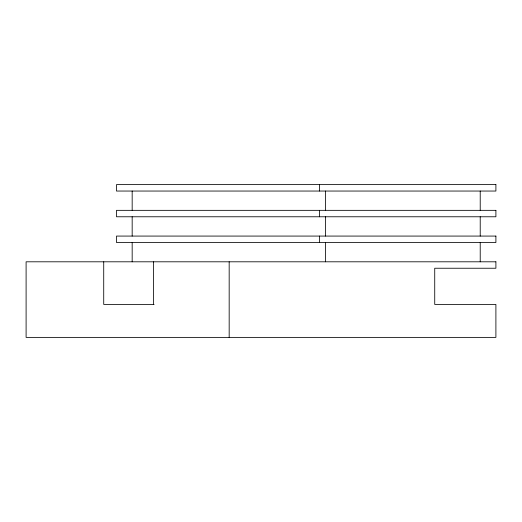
<?xml version="1.0" encoding="UTF-8"?>
<svg xmlns="http://www.w3.org/2000/svg" width="522" height="522" viewBox="0 0 522 522"><rect width="100%" height="100%" fill="white"/><g stroke="black" fill="none" stroke-linecap="round" stroke-linejoin="round"><path stroke-width="0.78" d="M154.101 304.424L103.721 304.424L103.721 261.803M480.22 191.045L480.22 210.34M480.22 216.774L480.22 236.075M480.22 242.508L480.22 261.803M325.5 191.045L325.5 210.34M325.5 216.774L325.5 236.075M325.5 242.508L325.5 261.803M319.562 184.612L319.562 191.045M319.562 210.34L319.562 216.774M319.562 236.075L319.562 242.508M229.171 261.803L229.171 337.388M153.494 261.803L153.494 304.424M132.17 191.045L132.17 210.34M132.17 216.774L132.17 236.075M132.17 242.508L132.17 261.803M495.9 184.612L116.491 184.612L116.491 191.045L495.9 191.045L495.9 184.612M495.9 210.34L116.491 210.34L116.491 216.774L495.9 216.774L495.9 210.34M495.9 236.075L116.491 236.075L116.491 242.508L495.9 242.508L495.9 236.075M495.9 261.803L26.1 261.803L26.1 337.388L495.9 337.388L495.9 304.424L434.728 304.424L434.728 268.236L495.9 268.236L495.9 261.803"/></g></svg>
